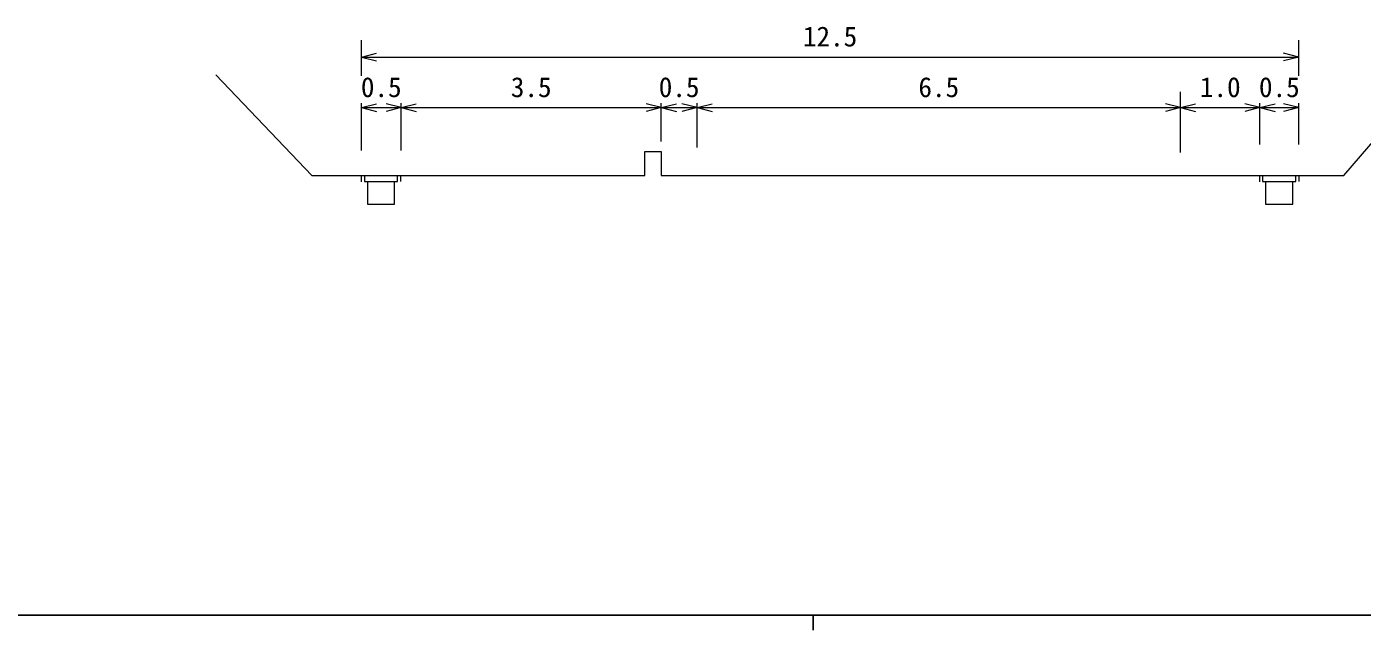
# Model space of a CAD drawing. Units: millimetres, scale not verified. Extents: x 40000 to 680000, y 20000 to 380000.
# Drawn here: x 216000 to 304304, y 204000 to 243891 of the extents above; entities that cross this region are included whole.
import ezdxf
from ezdxf.enums import TextEntityAlignment as Align

# ---------------------------------------------------------------- set-up
doc = ezdxf.new("R2010")
doc.units = ezdxf.units.MM
doc.header["$LTSCALE"] = 1000
for name, color, linetype, lineweight in [('M-BGD', 7, 'Continuous', 25), ('M-STR-STRD', 7, 'Continuous', 13), ('M-TTL-BAND', 7, 'Continuous', 25)]:
    doc.layers.add(name, color=color, linetype=linetype, lineweight=lineweight)
doc.styles.add('ＭＳ ゴシック', font='')
doc.styles.get('ＭＳ ゴシック').set_extended_font_data('MS Gothic')

msp = doc.modelspace()

# ---------------------------------------------------------------- linework, layer by layer
at = {"layer": 'M-BGD', "lineweight": 13}
for p, q in [((238129, 240641), (238129, 243005)), ((300099, 240641), (300099, 243005)), ((238129, 241889), (239129, 242152)), ((300099, 241889), (299099, 242152)), ((238129, 241889), (300099, 241889)), ((238129, 241889), (239129, 241626)), ((300099, 241889), (299099, 241626)), ((303080, 234063), (309328, 241303)), ((292287, 235587), (292287, 239591)), ((238129, 235718), (238129, 238841)), ((238129, 238541), (239129, 238804)), ((238129, 238541), (240755, 238541)), ((238129, 238541), (239129, 238278)), ((240755, 238541), (239755, 238804)), ((240755, 238541), (239755, 238278)), ((240755, 235718), (240755, 238841)), ((240755, 238541), (241755, 238804)), ((240755, 238541), (257954, 238541)), ((240755, 238541), (241755, 238278)), ((257954, 238541), (256954, 238804)), ((257954, 238541), (256954, 238278)), ((257954, 236309), (257954, 238841)), ((257954, 238541), (258954, 238804)), ((257954, 238541), (260318, 238541)), ((257954, 238541), (258954, 238278)), ((260318, 238541), (259318, 238804)), ((260318, 238541), (259318, 238278)), ((260318, 235915), (260318, 238841)), ((260318, 238541), (261318, 238804)), ((260318, 238541), (292287, 238541)), ((260318, 238541), (261318, 238278)), ((292287, 238541), (291287, 238804)), ((292287, 238541), (291287, 238278)), ((292287, 238541), (293287, 238804)), ((292287, 238541), (297539, 238541)), ((292287, 238541), (293287, 238278)), ((297539, 238541), (296539, 238804)), ((297539, 238541), (296539, 238278)), ((297539, 236112), (297539, 238841)), ((297539, 238541), (298539, 238804)), ((297539, 238541), (300099, 238541)), ((297539, 238541), (298539, 238278)), ((300099, 238541), (299099, 238804)), ((300099, 238541), (299099, 238278)), ((300099, 236112), (300099, 238841)), ((256867, 234063), (256867, 235650)), ((256867, 235650), (257958, 235650)), ((257958, 235650), (257958, 234063)), ((234851, 234063), (238123, 234063)), ((238123, 234063), (256867, 234063)), ((238123, 234063), (238123, 233642)), ((238323, 234063), (238323, 233663)), ((240515, 233663), (240515, 234063)), ((240715, 234063), (240715, 233661)), ((257958, 234063), (300105, 234063)), ((297513, 234063), (297513, 233642)), ((297713, 234063), (297713, 233663)), ((299905, 233663), (299905, 234063)), ((300105, 234063), (303080, 234063)), ((300105, 234063), (300105, 233661)), ((238323, 233663), (240515, 233663)), ((238523, 233663), (238523, 232163)), ((240315, 232163), (240315, 233663)), ((297713, 233663), (299905, 233663)), ((297913, 233663), (297913, 232163)), ((299705, 232163), (299705, 233663)), ((238523, 232163), (240315, 232163)), ((297913, 232163), (299705, 232163))]:
    msp.add_line(p, q, dxfattribs=at)
at = {"layer": 'M-STR-STRD'}
msp.add_line((228504, 240707), (234851, 234063), dxfattribs=at)
at = {"layer": 'M-TTL-BAND'}
for p, q in [((40000, 205000), (579000, 205000)), ((268000, 205000), (268000, 204000))]:
    msp.add_line(p, q, dxfattribs=at)

# ---------------------------------------------------------------- texts
at = {"layer": 'M-BGD', "style": 'ＭＳ ゴシック'}
for s, p in [('12.5', (269114, 242189)), ('0.5', (239442, 238841)), ('3.5', (249355, 238841)), ('0.5', (259136, 238841)), ('6.5', (276302, 238841)), ('1.0', (294913, 238841)), ('0.5', (298819, 238841))]:
    msp.add_text(s, height=1320, dxfattribs=at).set_placement(p, align=Align.BOTTOM_CENTER)

doc.saveas('drawing.dxf')
